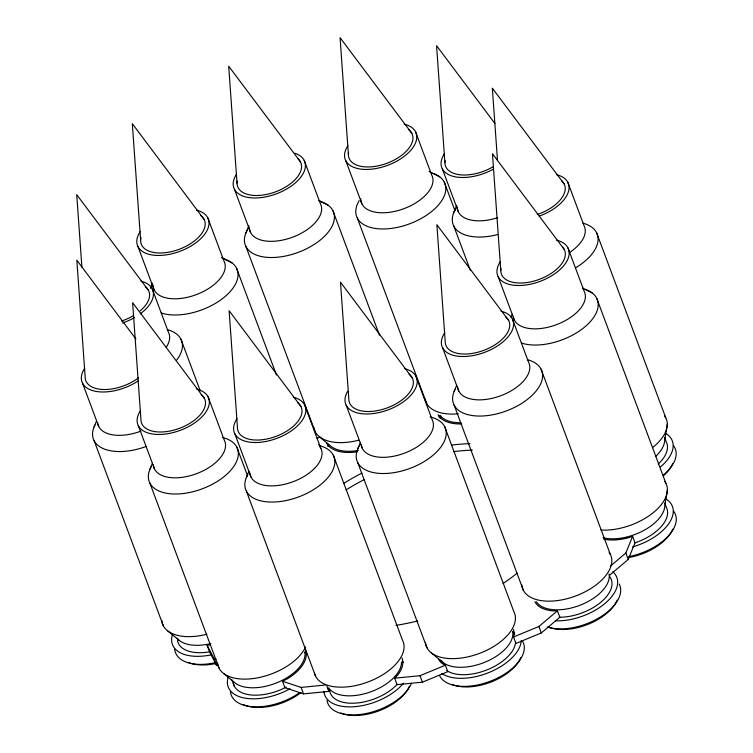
<?xml version="1.0" encoding="UTF-8"?>
<svg xmlns="http://www.w3.org/2000/svg" width="753" height="753" viewBox="0 0 753 753"><rect width="100%" height="100%" fill="white"/><g stroke="black" fill="none" stroke-linecap="round" stroke-linejoin="round"><path stroke-width="1.13" d="M667.299 424.203L664.73 439.733A39.109 21.018 -20.5 0 1 655.477 456.61M667.412 489.723L664.843 505.263A39.109 21.018 -20.5 0 1 643.09 530.827A39.109 21.018 -20.5 0 1 603.125 537.746M534.894 601.713A40.295 21.649 -20.5 0 0 552.853 610.871L557.436 610.815L559.846 617.272L541.303 632.953L515.956 643.448L513.537 636.991L514.177 633.932A40.295 21.649 -20.5 0 0 513.33 629.433M610.655 565.945L625.837 552.975L632.605 536.315L627.691 537.953A40.295 21.649 -20.5 0 1 603.68 539.167M609.704 575.123L628.256 559.441L635.024 542.772L632.605 536.315M150.402 288.333L152.52 283.184M94.078 426.942L96.629 420.758M245.939 232.922L248.914 225.702M149.866 469.42L152.407 463.236M246.363 477.468L248.914 471.284M453.805 212.431L456.779 205.221M357.731 448.929L360.282 442.755M454.125 391.456L456.666 385.272M510.976 317.352L512.247 314.255M438.5 659.186A40.295 21.649 -20.5 0 0 442.359 663.666L445.381 665.21L447.79 671.667L422.442 682.162L397.076 684.665L394.657 678.199L397.678 675.112A40.295 21.649 -20.5 0 0 401.961 657.962M513.537 636.991L538.884 626.496L557.436 610.815M328.233 688.656L328.882 691.386L303.515 693.88L284.935 687.715L282.516 681.258L287.091 678.961A40.295 21.649 -20.5 0 0 305.454 649.914M316.938 438.359L319.969 437.098M394.657 678.199L420.023 675.705L445.381 665.21M218.558 665.69L216.393 664.974L209.569 651.797L207.15 645.33L210.106 644.803M282.516 681.258L301.096 687.423L325.324 685.032M207.15 645.33L213.974 658.508L216.139 659.233M429.106 171.458L439.752 176.87M582.474 288.004L592.15 292.926M319.178 200.712L321.22 201.748A47.11 25.31 -20.5 0 1 325.164 235.604A47.11 25.31 -20.5 0 1 266.967 257.338A47.11 25.31 -20.5 0 1 247.822 229.157M318.707 200.486L328.383 205.4M221.354 257.47L231.999 262.882M318.585 444.75L321.644 446.303A47.11 25.31 -20.5 0 1 325.889 479.849A47.11 25.31 -20.5 0 1 268.247 501.95A47.11 25.31 -20.5 0 1 247.709 474.654M319.677 436.966L331.367 446.595A39.109 21.018 -20.5 0 0 358.334 450.454M431.469 652.983L443.159 662.612M223.603 673.464L235.294 683.093A39.109 21.018 -20.5 0 0 279.212 681.766A39.109 21.018 -20.5 0 0 304.796 651.994M167.825 630.986L179.515 640.615M564.11 183.892L492.34 88.176L497.507 160.643M494.966 123.577L436.561 45.698L444.901 162.582M564.223 249.412L492.453 153.706L500.792 270.591M411.825 133.356L340.055 37.65L348.394 154.525M508.642 320.43L436.872 224.723L445.211 341.598A33.781 18.147 -20.5 0 0 485.864 349.533A33.781 18.147 -20.5 0 0 505.414 316.674M300.466 161.895L228.696 66.189L237.026 183.064M412.258 377.902L340.488 282.196L348.818 399.081A33.781 18.147 -20.5 0 0 389.48 407.006A33.781 18.147 -20.5 0 0 409.02 374.156M204.072 219.368L132.302 123.661L140.642 240.546M300.889 406.441L229.119 310.735L237.459 427.61A33.781 18.147 -20.5 0 0 278.111 435.545A33.781 18.147 -20.5 0 0 297.661 402.686M148.492 290.385L76.721 194.679L81.889 267.146M204.383 398.393L132.613 302.687L140.952 419.562A33.781 18.147 -20.5 0 0 181.605 427.497A33.781 18.147 -20.5 0 0 201.155 394.638M135.935 339.019L76.834 260.209L85.174 377.084A33.781 18.147 -20.5 0 0 104.018 389.517A33.781 18.147 -20.5 0 0 138.524 377.808M596.545 232.63L665.756 417.736M664.635 437.54L666.207 441.766A39.109 21.018 -20.5 0 1 658.244 464.008M567.828 182.348L584.036 225.702A37.81 20.312 -20.5 0 1 569.249 252.679M596.658 298.16L665.868 483.266M664.748 503.07L666.33 507.296A39.109 21.018 -20.5 0 1 634.619 542.96M567.941 247.878L584.149 291.223A37.81 20.312 -20.5 0 1 555.893 324.882A37.81 20.312 -20.5 0 1 513.348 317.088M625.837 552.975L628.256 559.441M541.078 369.177L610.278 554.283M498.185 276.756L514.393 320.11M512.36 318.896L528.568 362.24A37.81 20.312 -20.5 0 1 499.371 396.229A37.81 20.312 -20.5 0 1 457.617 387.033M442.284 168.747L458.492 212.101M444.261 182.104L454.972 210.746M453.833 226.145L470.314 270.214M415.543 131.822L431.751 175.167A37.81 20.312 -20.5 0 1 401.622 209.475A37.81 20.312 -20.5 0 1 360.753 198.867M442.604 347.773L458.803 391.127M538.884 626.496L541.303 632.953M454.144 405.161L523.354 590.267M345.787 160.7L361.995 204.054M444.684 426.65L513.894 611.756A47.11 25.31 -20.5 0 1 477.317 654.178A47.11 25.31 -20.5 0 1 425.464 642.422M357.327 218.088L426.537 403.194M415.976 376.368L432.184 419.722A37.81 20.312 -20.5 0 1 402.977 453.701A37.81 20.312 -20.5 0 1 361.233 444.505M332.892 210.642L379.446 335.141M304.184 160.351L320.392 203.705A37.81 20.312 -20.5 0 1 290.263 238.014A37.81 20.312 -20.5 0 1 249.384 227.406M346.211 405.246L362.419 448.6M357.76 462.643L426.96 647.749M420.023 675.705L422.442 682.162M234.418 189.238L250.627 232.583M333.315 455.189L402.526 640.295A47.11 25.31 -20.5 0 1 367.888 682.011A47.11 25.31 -20.5 0 1 314.443 673.182M245.967 246.626L315.168 431.733M304.607 404.907L320.816 448.251M236.508 268.115L276.464 374.994M207.79 217.833L223.999 261.178A37.81 20.312 -20.5 0 1 193.869 295.487A37.81 20.312 -20.5 0 1 153 284.879M234.842 433.784L251.05 477.138M326.868 686.002L328.882 691.386M236.819 447.141L247.53 475.783M246.391 491.172L315.601 676.279M208.101 396.85L224.309 440.204A37.81 20.312 -20.5 0 1 195.112 474.192A37.81 20.312 -20.5 0 1 153.358 464.996M180.918 339.132L200.279 390.92M138.025 246.711L154.233 290.065M152.21 288.851L168.418 332.195A37.81 20.312 -20.5 0 1 166.281 347.237M301.096 687.423L303.515 693.88M138.345 425.737L154.553 469.081M231.943 679.808L234.315 686.152M149.885 483.125L219.095 668.231M213.974 658.508L216.393 664.974M82.557 383.258L98.765 426.603M94.106 440.646L163.316 625.752M298.037 158.808A33.781 18.147 -20.5 0 1 275.221 191.959A33.781 18.147 -20.5 0 1 237.204 181.04M358.682 440.223A47.11 25.31 -20.5 0 1 313.803 427.525M294.818 153.226A37.81 20.312 -20.5 0 1 297.651 180.72A37.81 20.312 -20.5 0 1 250.363 197.747A37.81 20.312 -20.5 0 1 236.546 174.197M200.844 215.612A33.781 18.147 -20.5 0 1 178.819 249.441A33.781 18.147 -20.5 0 1 141.027 237.468M222.935 258.665A47.11 25.31 -20.5 0 1 225.806 295.901A47.11 25.31 -20.5 0 1 161.246 312.994M196.448 210.125A37.81 20.312 -20.5 0 1 202.341 237.073A37.81 20.312 -20.5 0 1 154.742 255.295A37.81 20.312 -20.5 0 1 140.162 231.67M665.774 498.863A45.039 24.2 -20.5 0 1 668.815 523.599A45.039 24.2 -20.5 0 1 632.529 546.942M673.671 511.268A45.039 24.2 -20.5 0 1 628.802 556.618M672.74 529.114A41.716 22.411 -20.5 0 1 628.491 557.587M562.529 247.04A33.781 18.147 -20.5 0 1 538.15 279.777A33.781 18.147 -20.5 0 1 500.961 268.557M664.683 481.365A47.11 25.31 -20.5 0 1 651.806 513.8A47.11 25.31 -20.5 0 1 600.96 530.037M584.987 289.274A47.11 25.31 -20.5 0 1 585.053 326.727A47.11 25.31 -20.5 0 1 521.396 343.039M556.608 240.169A37.81 20.312 -20.5 0 1 562.5 267.117A37.81 20.312 -20.5 0 1 514.901 285.34A37.81 20.312 -20.5 0 1 500.312 261.715M619.22 584.093A45.039 24.2 -20.5 0 1 599.219 617.714A45.039 24.2 -20.5 0 1 547.271 626.995M612.801 571.772A45.039 24.2 -20.5 0 1 605.337 603.162A45.039 24.2 -20.5 0 1 555.375 620.82M609.535 576.431A39.109 21.018 -20.5 0 1 600.31 602.682A39.109 21.018 -20.5 0 1 559.263 617.225M617.159 600.122A41.716 22.411 -20.5 0 1 587.566 624.51A41.716 22.411 -20.5 0 1 548.476 626.967M609.055 574.031A39.109 21.018 -20.5 0 1 579.688 605.365A39.109 21.018 -20.5 0 1 536.362 601.741M609.102 552.382A47.11 25.31 -20.5 0 1 575.631 596A47.11 25.31 -20.5 0 1 521.848 584.949M527.505 359.718A47.11 25.31 -20.5 0 1 534.931 392.435A47.11 25.31 -20.5 0 1 477.647 416.023A47.11 25.31 -20.5 0 1 454.972 389.583M501.018 311.187A37.81 20.312 -20.5 0 1 506.91 338.135A37.81 20.312 -20.5 0 1 459.311 356.357A37.81 20.312 -20.5 0 1 444.731 332.732M493.328 166.62A33.781 18.147 -20.5 0 1 459.622 174.743A33.781 18.147 -20.5 0 1 445.07 160.549M497.347 234.635A47.11 25.31 -20.5 0 1 455.697 208.666M497.601 217.692A37.81 20.312 -20.5 0 1 457.25 206.915M493.422 169.143A37.81 20.312 -20.5 0 1 452.026 176.004A37.81 20.312 -20.5 0 1 444.421 153.716M211.301 654.828A45.039 24.2 -20.5 0 1 172.333 634.845M215.433 662.64A45.039 24.2 -20.5 0 1 174.64 648.898M209.24 651.872A39.109 21.018 -20.5 0 1 177.463 640.549M216.346 663.402A41.716 22.411 -20.5 0 1 188.429 662.442M210.812 643.589A39.109 21.018 -20.5 0 1 176.983 638.149M206.821 634.242A47.11 25.31 -20.5 0 1 161.81 620.425M146.148 446.473A47.11 25.31 -20.5 0 1 94.925 425.069M140.999 431.102A37.81 20.312 -20.5 0 1 97.579 422.518M138.505 380.707A37.81 20.312 -20.5 0 1 94.398 391.08A37.81 20.312 -20.5 0 1 84.694 368.217M521.274 640.643A45.039 24.2 -20.5 0 1 489.45 672.325A45.039 24.2 -20.5 0 1 441.851 673.521M522.827 641.575A45.039 24.2 -20.5 0 1 492.462 680.373A45.039 24.2 -20.5 0 1 439.733 675.978M515.607 642.111A39.109 21.018 -20.5 0 1 487.982 669.483A39.109 21.018 -20.5 0 1 446.774 670.612M520.775 657.604A41.716 22.411 -20.5 0 1 491.172 681.983A41.716 22.411 -20.5 0 1 452.082 684.439M512.661 631.513A39.109 21.018 -20.5 0 1 484.264 662.471A39.109 21.018 -20.5 0 1 440.627 660.146M430.123 416.946A47.11 25.31 -20.5 0 1 438.754 449.673A47.11 25.31 -20.5 0 1 380.773 473.477A47.11 25.31 -20.5 0 1 359.077 446.115M404.634 368.659A37.81 20.312 -20.5 0 1 410.827 395.278A37.81 20.312 -20.5 0 1 363.85 413.896A37.81 20.312 -20.5 0 1 347.707 391.231M145.254 286.629A33.781 18.147 -20.5 0 1 140.171 310.867M133.488 315.601A33.781 18.147 -20.5 0 1 121.572 321.032M167.354 329.673A47.11 25.31 -20.5 0 1 176.456 360.376M140.867 281.142A37.81 20.312 -20.5 0 1 140.274 313.841M134.505 317.597A37.81 20.312 -20.5 0 1 122.598 322.971M403.552 683.159A45.039 24.2 -20.5 0 1 356.113 706.54A45.039 24.2 -20.5 0 1 323.922 691.376M411.486 683.216A45.039 24.2 -20.5 0 1 366.203 713.496A45.039 24.2 -20.5 0 1 327.056 700.497M397.302 684.279A39.109 21.018 -20.5 0 1 356.442 703.048A39.109 21.018 -20.5 0 1 329.588 689.964M409.406 686.134A41.716 22.411 -20.5 0 1 379.813 710.521A41.716 22.411 -20.5 0 1 340.714 712.978M401.509 662.292A39.109 21.018 -20.5 0 1 370.015 692.082A39.109 21.018 -20.5 0 1 328.609 687.762M319.649 446.444A37.81 20.312 -20.5 0 1 293.472 481.562A37.81 20.312 -20.5 0 1 249.864 473.044M293.265 397.198A37.81 20.312 -20.5 0 1 299.157 424.146A37.81 20.312 -20.5 0 1 251.558 442.369A37.81 20.312 -20.5 0 1 236.979 418.743M665.661 433.333A45.039 24.2 -20.5 0 1 660.588 466.813M673.559 445.738A45.039 24.2 -20.5 0 1 663.6 474.861M672.627 463.584A41.716 22.411 -20.5 0 1 663.233 475.962M561.682 180.795A33.781 18.147 -20.5 0 1 537.2 214.539M664.57 415.844A47.11 25.31 -20.5 0 1 652.446 447.687M582.973 223.18A47.11 25.31 -20.5 0 1 575.621 267.795M556.486 174.649A37.81 20.312 -20.5 0 1 567.79 193.493A37.81 20.312 -20.5 0 1 539.27 216.111M289.99 688.76A45.039 24.2 -20.5 0 1 243.991 697.956A45.039 24.2 -20.5 0 1 228.441 676.316M299.638 692.638A45.039 24.2 -20.5 0 1 255.258 706.869A45.039 24.2 -20.5 0 1 230.427 691.376M286.234 687.084A39.109 21.018 -20.5 0 1 233.242 683.027M300.927 692.609A41.716 22.411 -20.5 0 1 243.257 704.488M305.652 646.883A47.11 25.31 -20.5 0 1 256.971 677.954A47.11 25.31 -20.5 0 1 217.589 662.904M222.257 437.437A47.11 25.31 -20.5 0 1 230.889 470.154A47.11 25.31 -20.5 0 1 172.898 493.959A47.11 25.31 -20.5 0 1 151.202 466.606M196.759 389.15A37.81 20.312 -20.5 0 1 202.651 416.098A37.81 20.312 -20.5 0 1 155.052 434.321A37.81 20.312 -20.5 0 1 140.472 410.696M440.684 417.99A39.109 21.018 -20.5 0 1 440.477 415.75M460.817 422.753A39.109 21.018 -20.5 0 1 440.204 415.59M408.597 129.601A33.781 18.147 -20.5 0 1 387.409 163.109A33.781 18.147 -20.5 0 1 348.564 152.501M458.398 413.764A47.11 25.31 -20.5 0 1 425.163 398.996M432.589 173.218A47.11 25.31 -20.5 0 1 436.533 207.066A47.11 25.31 -20.5 0 1 378.326 228.799A47.11 25.31 -20.5 0 1 359.19 200.618M404.201 124.113A37.81 20.312 -20.5 0 1 410.093 151.061A37.81 20.312 -20.5 0 1 362.504 169.284A37.81 20.312 -20.5 0 1 347.914 145.658M346.032 489.911A150.525 80.872 -20.5 0 1 364.396 479.51M453.777 451.593A150.525 80.872 -20.5 0 1 472.395 450.087M517.226 573.137A150.525 80.872 -20.5 0 1 503.023 583.537M417.67 620.971A150.525 80.872 -20.5 0 1 396.05 625.348M343.622 483.454A150.525 80.872 -20.5 0 1 361.977 473.053M451.358 445.127A150.525 80.872 -20.5 0 1 469.985 443.63M512.962 631.739A40.295 21.649 -20.5 0 1 514.807 634.045M402.281 661.012A40.295 21.649 -20.5 0 1 403.439 662.574M305.097 652.22A40.295 21.649 -20.5 0 1 306.932 654.526M328.016 446.416A40.295 21.649 -20.5 0 1 327.8 444.11M439.385 417.887A40.295 21.649 -20.5 0 1 439.168 415.571M461.73 423.92A40.295 21.649 -20.5 0 1 438.077 414.639M357.233 451.809A40.295 21.649 -20.5 0 1 326.708 443.178"/></g></svg>
